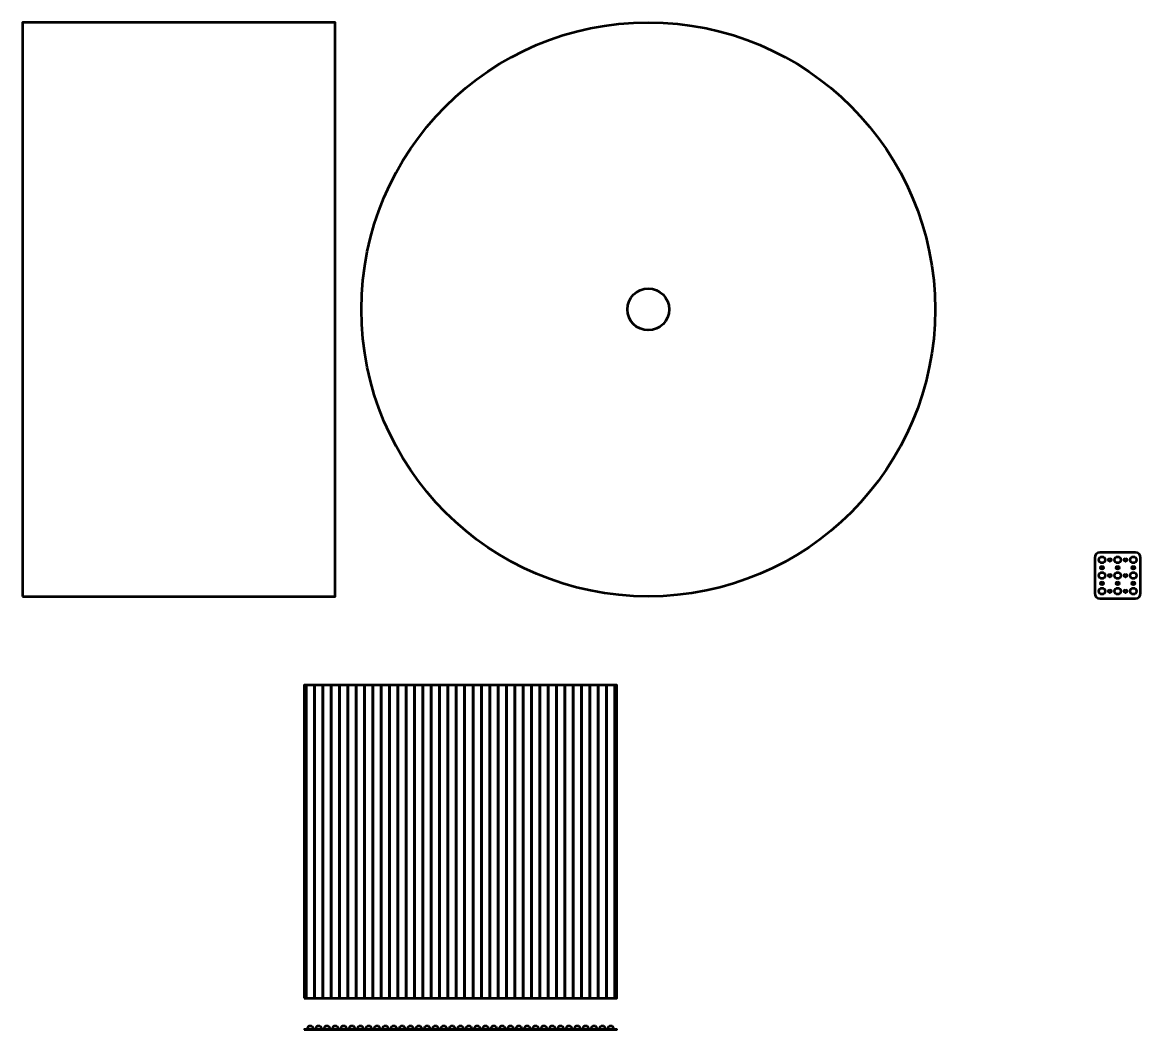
# Model space of a CAD drawing. Header units: centimetres. Extents: x -120 to 105, y -79 to 117.
# Drawn here: x -120 to -12.8, y -43.5 to 53 of the extents above; entities that cross this region are included whole.
import ezdxf

# ---------------------------------------------------------------- set-up
doc = ezdxf.new("R2010")
doc.units = ezdxf.units.CM
doc.header["$MEASUREMENT"] = 0
doc.layers.add('Layer 1', color=7, linetype='Continuous')

msp = doc.modelspace()

# ---------------------------------------------------------------- linework, layer by layer
at = {"layer": 'Layer 1', "lineweight": 53}
for points in [[(-120, -2), (-90, -2), (-90, 53), (-120, 53), (-120, -2)], [(-93, -40.5), (-63, -40.5), (-63, -10.5), (-93, -10.5), (-93, -40.5)], [(-92.8, -40.5), (-92, -40.5), (-92, -10.5), (-92.8, -10.5), (-92.8, -40.5)], [(-92, -40.5), (-91.2, -40.5), (-91.2, -10.5), (-92, -10.5), (-92, -40.5)], [(-91.2, -40.5), (-90.4, -40.5), (-90.4, -10.5), (-91.2, -10.5), (-91.2, -40.5)], [(-90.4, -40.5), (-89.6, -40.5), (-89.6, -10.5), (-90.4, -10.5), (-90.4, -40.5)], [(-89.6, -40.5), (-88.8, -40.5), (-88.8, -10.5), (-89.6, -10.5), (-89.6, -40.5)], [(-88.8, -40.5), (-88, -40.5), (-88, -10.5), (-88.8, -10.5), (-88.8, -40.5)], [(-88, -40.5), (-87.2, -40.5), (-87.2, -10.5), (-88, -10.5), (-88, -40.5)], [(-87.2, -40.5), (-86.4, -40.5), (-86.4, -10.5), (-87.2, -10.5), (-87.2, -40.5)], [(-86.4, -40.5), (-85.6, -40.5), (-85.6, -10.5), (-86.4, -10.5), (-86.4, -40.5)], [(-85.6, -40.5), (-84.8, -40.5), (-84.8, -10.5), (-85.6, -10.5), (-85.6, -40.5)], [(-84.8, -40.5), (-84, -40.5), (-84, -10.5), (-84.8, -10.5), (-84.8, -40.5)], [(-84, -40.5), (-83.2, -40.5), (-83.2, -10.5), (-84, -10.5), (-84, -40.5)], [(-83.2, -40.5), (-82.4, -40.5), (-82.4, -10.5), (-83.2, -10.5), (-83.2, -40.5)], [(-82.4, -40.5), (-81.6, -40.5), (-81.6, -10.5), (-82.4, -10.5), (-82.4, -40.5)], [(-81.6, -40.5), (-80.8, -40.5), (-80.8, -10.5), (-81.6, -10.5), (-81.6, -40.5)], [(-80.8, -40.5), (-80, -40.5), (-80, -10.5), (-80.8, -10.5), (-80.8, -40.5)], [(-80, -40.5), (-79.2, -40.5), (-79.2, -10.5), (-80, -10.5), (-80, -40.5)], [(-79.2, -40.5), (-78.4, -40.5), (-78.4, -10.5), (-79.2, -10.5), (-79.2, -40.5)], [(-78.4, -40.5), (-77.6, -40.5), (-77.6, -10.5), (-78.4, -10.5), (-78.4, -40.5)], [(-77.6, -40.5), (-76.8, -40.5), (-76.8, -10.5), (-77.6, -10.5), (-77.6, -40.5)], [(-76.8, -40.5), (-76, -40.5), (-76, -10.5), (-76.8, -10.5), (-76.8, -40.5)], [(-76, -40.5), (-75.2, -40.5), (-75.2, -10.5), (-76, -10.5), (-76, -40.5)], [(-75.2, -40.5), (-74.4, -40.5), (-74.4, -10.5), (-75.2, -10.5), (-75.2, -40.5)], [(-74.4, -40.5), (-73.6, -40.5), (-73.6, -10.5), (-74.4, -10.5), (-74.4, -40.5)], [(-73.6, -40.5), (-72.8, -40.5), (-72.8, -10.5), (-73.6, -10.5), (-73.6, -40.5)], [(-72.8, -40.5), (-72, -40.5), (-72, -10.5), (-72.8, -10.5), (-72.8, -40.5)], [(-72, -40.5), (-71.2, -40.5), (-71.2, -10.5), (-72, -10.5), (-72, -40.5)], [(-71.2, -40.5), (-70.4, -40.5), (-70.4, -10.5), (-71.2, -10.5), (-71.2, -40.5)], [(-70.4, -40.5), (-69.6, -40.5), (-69.6, -10.5), (-70.4, -10.5), (-70.4, -40.5)], [(-69.6, -40.5), (-68.8, -40.5), (-68.8, -10.5), (-69.6, -10.5), (-69.6, -40.5)], [(-68.8, -40.5), (-68, -40.5), (-68, -10.5), (-68.8, -10.5), (-68.8, -40.5)], [(-68, -40.5), (-67.2, -40.5), (-67.2, -10.5), (-68, -10.5), (-68, -40.5)], [(-67.2, -40.5), (-66.4, -40.5), (-66.4, -10.5), (-67.2, -10.5), (-67.2, -40.5)], [(-66.4, -40.5), (-65.6, -40.5), (-65.6, -10.5), (-66.4, -10.5), (-66.4, -40.5)], [(-65.6, -40.5), (-64.8, -40.5), (-64.8, -10.5), (-65.6, -10.5), (-65.6, -40.5)], [(-64.8, -40.5), (-64, -40.5), (-64, -10.5), (-64.8, -10.5), (-64.8, -40.5)], [(-64, -40.5), (-63.2, -40.5), (-63.2, -10.5), (-64, -10.5), (-64, -40.5)], [(-93, -43.51), (-63, -43.51), (-63, -43.49), (-93, -43.49), (-93, -43.51)]]:
    msp.add_lwpolyline(points, close=True, dxfattribs=at)
for centre, major_axis in [((-59.99919, 25.49919), (0, 27.50081)), ((-59.99994, 25.49994), (0, 2.00006)), ((-16.49999, 1.49999), (0, 0.30001)), ((-15.75, 1.5), (0, 0.15)), ((-14.99999, 1.49999), (0, 0.30001)), ((-14.25, 1.5), (0, 0.15)), ((-13.49999, 1.49999), (0, 0.30001)), ((-16.49999, -0.00001), (0, 0.30001)), ((-16.5, 0.75), (0, 0.15)), ((-15.75, 0), (0, 0.15)), ((-14.99999, -0.00001), (0, 0.30001)), ((-15, 0.75), (0, 0.15)), ((-14.25, 0), (0, 0.15)), ((-13.49999, -0.00001), (0, 0.30001)), ((-13.5, 0.75), (0, 0.15)), ((-16.5, -0.75), (0, 0.15)), ((-15, -0.75), (0, 0.15)), ((-13.5, -0.75), (0, 0.15)), ((-16.49999, -1.50001), (0, 0.30001)), ((-15.75, -1.5), (0, 0.15)), ((-14.99999, -1.50001), (0, 0.30001)), ((-14.25, -1.5), (0, 0.15)), ((-13.49999, -1.50001), (0, 0.30001))]:
    msp.add_ellipse(centre, major_axis=major_axis, ratio=1, dxfattribs=at)
for points, knots in [([(-17.2, -1.7), (-17.2, -1.7), (-17.2, 1.7), (-17.2, 1.7), (-17.2, 1.7), (-17.2, 1.97614), (-16.97614, 2.2), (-16.7, 2.2), (-16.7, 2.2), (-16.7, 2.2), (-13.3, 2.2), (-13.3, 2.2), (-13.3, 2.2), (-13.02386, 2.2), (-12.8, 1.97614), (-12.8, 1.7), (-12.8, 1.7), (-12.8, 1.7), (-12.8, -1.7), (-12.8, -1.7), (-12.8, -1.7), (-12.8, -1.97614), (-13.02386, -2.2), (-13.3, -2.2), (-13.3, -2.2), (-13.3, -2.2), (-16.7, -2.2), (-16.7, -2.2), (-16.7, -2.2), (-16.97614, -2.2), (-17.2, -1.97614), (-17.2, -1.7)], [0, 0, 0, 0, 0.111111111, 0.111111111, 0.111111111, 0.111111111, 0.222222222, 0.222222222, 0.222222222, 0.222222222, 0.333333333, 0.333333333, 0.333333333, 0.333333333, 0.444444444, 0.444444444, 0.444444444, 0.444444444, 0.555555556, 0.555555556, 0.555555556, 0.555555556, 0.666666667, 0.666666667, 0.666666667, 0.666666667, 0.777777778, 0.777777778, 0.777777778, 0.777777778, 1, 1, 1, 1]), ([(-92.15, -43.39), (-92.15, -43.25193), (-92.26193, -43.14), (-92.4, -43.14), (-92.4, -43.14), (-92.53807, -43.14), (-92.65, -43.25193), (-92.65, -43.39), (-92.65, -43.39), (-92.65, -43.39), (-92.65, -43.49), (-92.65, -43.49), (-92.65, -43.49), (-92.65, -43.49), (-92.15, -43.49), (-92.15, -43.49), (-92.15, -43.49), (-92.15, -43.49), (-92.15, -43.39), (-92.15, -43.39)], [0, 0, 0, 0, 0.166666667, 0.166666667, 0.166666667, 0.166666667, 0.333333333, 0.333333333, 0.333333333, 0.333333333, 0.5, 0.5, 0.5, 0.5, 0.666666667, 0.666666667, 0.666666667, 0.666666667, 1, 1, 1, 1]), ([(-91.35, -43.39), (-91.35, -43.25193), (-91.46193, -43.14), (-91.6, -43.14), (-91.6, -43.14), (-91.73807, -43.14), (-91.85, -43.25193), (-91.85, -43.39), (-91.85, -43.39), (-91.85, -43.39), (-91.85, -43.49), (-91.85, -43.49), (-91.85, -43.49), (-91.85, -43.49), (-91.35, -43.49), (-91.35, -43.49), (-91.35, -43.49), (-91.35, -43.49), (-91.35, -43.39), (-91.35, -43.39)], [0, 0, 0, 0, 0.166666667, 0.166666667, 0.166666667, 0.166666667, 0.333333333, 0.333333333, 0.333333333, 0.333333333, 0.5, 0.5, 0.5, 0.5, 0.666666667, 0.666666667, 0.666666667, 0.666666667, 1, 1, 1, 1]), ([(-90.55, -43.39), (-90.55, -43.25193), (-90.66193, -43.14), (-90.8, -43.14), (-90.8, -43.14), (-90.93807, -43.14), (-91.05, -43.25193), (-91.05, -43.39), (-91.05, -43.39), (-91.05, -43.39), (-91.05, -43.49), (-91.05, -43.49), (-91.05, -43.49), (-91.05, -43.49), (-90.55, -43.49), (-90.55, -43.49), (-90.55, -43.49), (-90.55, -43.49), (-90.55, -43.39), (-90.55, -43.39)], [0, 0, 0, 0, 0.166666667, 0.166666667, 0.166666667, 0.166666667, 0.333333333, 0.333333333, 0.333333333, 0.333333333, 0.5, 0.5, 0.5, 0.5, 0.666666667, 0.666666667, 0.666666667, 0.666666667, 1, 1, 1, 1]), ([(-89.75, -43.39), (-89.75, -43.25193), (-89.86193, -43.14), (-90, -43.14), (-90, -43.14), (-90.13807, -43.14), (-90.25, -43.25193), (-90.25, -43.39), (-90.25, -43.39), (-90.25, -43.39), (-90.25, -43.49), (-90.25, -43.49), (-90.25, -43.49), (-90.25, -43.49), (-89.75, -43.49), (-89.75, -43.49), (-89.75, -43.49), (-89.75, -43.49), (-89.75, -43.39), (-89.75, -43.39)], [0, 0, 0, 0, 0.166666667, 0.166666667, 0.166666667, 0.166666667, 0.333333333, 0.333333333, 0.333333333, 0.333333333, 0.5, 0.5, 0.5, 0.5, 0.666666667, 0.666666667, 0.666666667, 0.666666667, 1, 1, 1, 1]), ([(-88.95, -43.39), (-88.95, -43.25193), (-89.06193, -43.14), (-89.2, -43.14), (-89.2, -43.14), (-89.33807, -43.14), (-89.45, -43.25193), (-89.45, -43.39), (-89.45, -43.39), (-89.45, -43.39), (-89.45, -43.49), (-89.45, -43.49), (-89.45, -43.49), (-89.45, -43.49), (-88.95, -43.49), (-88.95, -43.49), (-88.95, -43.49), (-88.95, -43.49), (-88.95, -43.39), (-88.95, -43.39)], [0, 0, 0, 0, 0.166666667, 0.166666667, 0.166666667, 0.166666667, 0.333333333, 0.333333333, 0.333333333, 0.333333333, 0.5, 0.5, 0.5, 0.5, 0.666666667, 0.666666667, 0.666666667, 0.666666667, 1, 1, 1, 1]), ([(-88.15, -43.39), (-88.15, -43.25193), (-88.26193, -43.14), (-88.4, -43.14), (-88.4, -43.14), (-88.53807, -43.14), (-88.65, -43.25193), (-88.65, -43.39), (-88.65, -43.39), (-88.65, -43.39), (-88.65, -43.49), (-88.65, -43.49), (-88.65, -43.49), (-88.65, -43.49), (-88.15, -43.49), (-88.15, -43.49), (-88.15, -43.49), (-88.15, -43.49), (-88.15, -43.39), (-88.15, -43.39)], [0, 0, 0, 0, 0.166666667, 0.166666667, 0.166666667, 0.166666667, 0.333333333, 0.333333333, 0.333333333, 0.333333333, 0.5, 0.5, 0.5, 0.5, 0.666666667, 0.666666667, 0.666666667, 0.666666667, 1, 1, 1, 1]), ([(-87.35, -43.39), (-87.35, -43.25193), (-87.46193, -43.14), (-87.6, -43.14), (-87.6, -43.14), (-87.73807, -43.14), (-87.85, -43.25193), (-87.85, -43.39), (-87.85, -43.39), (-87.85, -43.39), (-87.85, -43.49), (-87.85, -43.49), (-87.85, -43.49), (-87.85, -43.49), (-87.35, -43.49), (-87.35, -43.49), (-87.35, -43.49), (-87.35, -43.49), (-87.35, -43.39), (-87.35, -43.39)], [0, 0, 0, 0, 0.166666667, 0.166666667, 0.166666667, 0.166666667, 0.333333333, 0.333333333, 0.333333333, 0.333333333, 0.5, 0.5, 0.5, 0.5, 0.666666667, 0.666666667, 0.666666667, 0.666666667, 1, 1, 1, 1]), ([(-86.55, -43.39), (-86.55, -43.25193), (-86.66193, -43.14), (-86.8, -43.14), (-86.8, -43.14), (-86.93807, -43.14), (-87.05, -43.25193), (-87.05, -43.39), (-87.05, -43.39), (-87.05, -43.39), (-87.05, -43.49), (-87.05, -43.49), (-87.05, -43.49), (-87.05, -43.49), (-86.55, -43.49), (-86.55, -43.49), (-86.55, -43.49), (-86.55, -43.49), (-86.55, -43.39), (-86.55, -43.39)], [0, 0, 0, 0, 0.166666667, 0.166666667, 0.166666667, 0.166666667, 0.333333333, 0.333333333, 0.333333333, 0.333333333, 0.5, 0.5, 0.5, 0.5, 0.666666667, 0.666666667, 0.666666667, 0.666666667, 1, 1, 1, 1]), ([(-85.75, -43.39), (-85.75, -43.25193), (-85.86193, -43.14), (-86, -43.14), (-86, -43.14), (-86.13807, -43.14), (-86.25, -43.25193), (-86.25, -43.39), (-86.25, -43.39), (-86.25, -43.39), (-86.25, -43.49), (-86.25, -43.49), (-86.25, -43.49), (-86.25, -43.49), (-85.75, -43.49), (-85.75, -43.49), (-85.75, -43.49), (-85.75, -43.49), (-85.75, -43.39), (-85.75, -43.39)], [0, 0, 0, 0, 0.166666667, 0.166666667, 0.166666667, 0.166666667, 0.333333333, 0.333333333, 0.333333333, 0.333333333, 0.5, 0.5, 0.5, 0.5, 0.666666667, 0.666666667, 0.666666667, 0.666666667, 1, 1, 1, 1]), ([(-84.95, -43.39), (-84.95, -43.25193), (-85.06193, -43.14), (-85.2, -43.14), (-85.2, -43.14), (-85.33807, -43.14), (-85.45, -43.25193), (-85.45, -43.39), (-85.45, -43.39), (-85.45, -43.39), (-85.45, -43.49), (-85.45, -43.49), (-85.45, -43.49), (-85.45, -43.49), (-84.95, -43.49), (-84.95, -43.49), (-84.95, -43.49), (-84.95, -43.49), (-84.95, -43.39), (-84.95, -43.39)], [0, 0, 0, 0, 0.166666667, 0.166666667, 0.166666667, 0.166666667, 0.333333333, 0.333333333, 0.333333333, 0.333333333, 0.5, 0.5, 0.5, 0.5, 0.666666667, 0.666666667, 0.666666667, 0.666666667, 1, 1, 1, 1]), ([(-84.15, -43.39), (-84.15, -43.25193), (-84.26193, -43.14), (-84.4, -43.14), (-84.4, -43.14), (-84.53807, -43.14), (-84.65, -43.25193), (-84.65, -43.39), (-84.65, -43.39), (-84.65, -43.39), (-84.65, -43.49), (-84.65, -43.49), (-84.65, -43.49), (-84.65, -43.49), (-84.15, -43.49), (-84.15, -43.49), (-84.15, -43.49), (-84.15, -43.49), (-84.15, -43.39), (-84.15, -43.39)], [0, 0, 0, 0, 0.166666667, 0.166666667, 0.166666667, 0.166666667, 0.333333333, 0.333333333, 0.333333333, 0.333333333, 0.5, 0.5, 0.5, 0.5, 0.666666667, 0.666666667, 0.666666667, 0.666666667, 1, 1, 1, 1]), ([(-83.35, -43.39), (-83.35, -43.25193), (-83.46193, -43.14), (-83.6, -43.14), (-83.6, -43.14), (-83.73807, -43.14), (-83.85, -43.25193), (-83.85, -43.39), (-83.85, -43.39), (-83.85, -43.39), (-83.85, -43.49), (-83.85, -43.49), (-83.85, -43.49), (-83.85, -43.49), (-83.35, -43.49), (-83.35, -43.49), (-83.35, -43.49), (-83.35, -43.49), (-83.35, -43.39), (-83.35, -43.39)], [0, 0, 0, 0, 0.166666667, 0.166666667, 0.166666667, 0.166666667, 0.333333333, 0.333333333, 0.333333333, 0.333333333, 0.5, 0.5, 0.5, 0.5, 0.666666667, 0.666666667, 0.666666667, 0.666666667, 1, 1, 1, 1]), ([(-82.55, -43.39), (-82.55, -43.25193), (-82.66193, -43.14), (-82.8, -43.14), (-82.8, -43.14), (-82.93807, -43.14), (-83.05, -43.25193), (-83.05, -43.39), (-83.05, -43.39), (-83.05, -43.39), (-83.05, -43.49), (-83.05, -43.49), (-83.05, -43.49), (-83.05, -43.49), (-82.55, -43.49), (-82.55, -43.49), (-82.55, -43.49), (-82.55, -43.49), (-82.55, -43.39), (-82.55, -43.39)], [0, 0, 0, 0, 0.166666667, 0.166666667, 0.166666667, 0.166666667, 0.333333333, 0.333333333, 0.333333333, 0.333333333, 0.5, 0.5, 0.5, 0.5, 0.666666667, 0.666666667, 0.666666667, 0.666666667, 1, 1, 1, 1]), ([(-81.75, -43.39), (-81.75, -43.25193), (-81.86193, -43.14), (-82, -43.14), (-82, -43.14), (-82.13807, -43.14), (-82.25, -43.25193), (-82.25, -43.39), (-82.25, -43.39), (-82.25, -43.39), (-82.25, -43.49), (-82.25, -43.49), (-82.25, -43.49), (-82.25, -43.49), (-81.75, -43.49), (-81.75, -43.49), (-81.75, -43.49), (-81.75, -43.49), (-81.75, -43.39), (-81.75, -43.39)], [0, 0, 0, 0, 0.166666667, 0.166666667, 0.166666667, 0.166666667, 0.333333333, 0.333333333, 0.333333333, 0.333333333, 0.5, 0.5, 0.5, 0.5, 0.666666667, 0.666666667, 0.666666667, 0.666666667, 1, 1, 1, 1]), ([(-80.95, -43.39), (-80.95, -43.25193), (-81.06193, -43.14), (-81.2, -43.14), (-81.2, -43.14), (-81.33807, -43.14), (-81.45, -43.25193), (-81.45, -43.39), (-81.45, -43.39), (-81.45, -43.39), (-81.45, -43.49), (-81.45, -43.49), (-81.45, -43.49), (-81.45, -43.49), (-80.95, -43.49), (-80.95, -43.49), (-80.95, -43.49), (-80.95, -43.49), (-80.95, -43.39), (-80.95, -43.39)], [0, 0, 0, 0, 0.166666667, 0.166666667, 0.166666667, 0.166666667, 0.333333333, 0.333333333, 0.333333333, 0.333333333, 0.5, 0.5, 0.5, 0.5, 0.666666667, 0.666666667, 0.666666667, 0.666666667, 1, 1, 1, 1]), ([(-80.15, -43.39), (-80.15, -43.25193), (-80.26193, -43.14), (-80.4, -43.14), (-80.4, -43.14), (-80.53807, -43.14), (-80.65, -43.25193), (-80.65, -43.39), (-80.65, -43.39), (-80.65, -43.39), (-80.65, -43.49), (-80.65, -43.49), (-80.65, -43.49), (-80.65, -43.49), (-80.15, -43.49), (-80.15, -43.49), (-80.15, -43.49), (-80.15, -43.49), (-80.15, -43.39), (-80.15, -43.39)], [0, 0, 0, 0, 0.166666667, 0.166666667, 0.166666667, 0.166666667, 0.333333333, 0.333333333, 0.333333333, 0.333333333, 0.5, 0.5, 0.5, 0.5, 0.666666667, 0.666666667, 0.666666667, 0.666666667, 1, 1, 1, 1]), ([(-79.35, -43.39), (-79.35, -43.25193), (-79.46193, -43.14), (-79.6, -43.14), (-79.6, -43.14), (-79.73807, -43.14), (-79.85, -43.25193), (-79.85, -43.39), (-79.85, -43.39), (-79.85, -43.39), (-79.85, -43.49), (-79.85, -43.49), (-79.85, -43.49), (-79.85, -43.49), (-79.35, -43.49), (-79.35, -43.49), (-79.35, -43.49), (-79.35, -43.49), (-79.35, -43.39), (-79.35, -43.39)], [0, 0, 0, 0, 0.166666667, 0.166666667, 0.166666667, 0.166666667, 0.333333333, 0.333333333, 0.333333333, 0.333333333, 0.5, 0.5, 0.5, 0.5, 0.666666667, 0.666666667, 0.666666667, 0.666666667, 1, 1, 1, 1]), ([(-78.55, -43.39), (-78.55, -43.25193), (-78.66193, -43.14), (-78.8, -43.14), (-78.8, -43.14), (-78.93807, -43.14), (-79.05, -43.25193), (-79.05, -43.39), (-79.05, -43.39), (-79.05, -43.39), (-79.05, -43.49), (-79.05, -43.49), (-79.05, -43.49), (-79.05, -43.49), (-78.55, -43.49), (-78.55, -43.49), (-78.55, -43.49), (-78.55, -43.49), (-78.55, -43.39), (-78.55, -43.39)], [0, 0, 0, 0, 0.166666667, 0.166666667, 0.166666667, 0.166666667, 0.333333333, 0.333333333, 0.333333333, 0.333333333, 0.5, 0.5, 0.5, 0.5, 0.666666667, 0.666666667, 0.666666667, 0.666666667, 1, 1, 1, 1]), ([(-77.75, -43.39), (-77.75, -43.25193), (-77.86193, -43.14), (-78, -43.14), (-78, -43.14), (-78.13807, -43.14), (-78.25, -43.25193), (-78.25, -43.39), (-78.25, -43.39), (-78.25, -43.39), (-78.25, -43.49), (-78.25, -43.49), (-78.25, -43.49), (-78.25, -43.49), (-77.75, -43.49), (-77.75, -43.49), (-77.75, -43.49), (-77.75, -43.49), (-77.75, -43.39), (-77.75, -43.39)], [0, 0, 0, 0, 0.166666667, 0.166666667, 0.166666667, 0.166666667, 0.333333333, 0.333333333, 0.333333333, 0.333333333, 0.5, 0.5, 0.5, 0.5, 0.666666667, 0.666666667, 0.666666667, 0.666666667, 1, 1, 1, 1]), ([(-76.95, -43.39), (-76.95, -43.25193), (-77.06193, -43.14), (-77.2, -43.14), (-77.2, -43.14), (-77.33807, -43.14), (-77.45, -43.25193), (-77.45, -43.39), (-77.45, -43.39), (-77.45, -43.39), (-77.45, -43.49), (-77.45, -43.49), (-77.45, -43.49), (-77.45, -43.49), (-76.95, -43.49), (-76.95, -43.49), (-76.95, -43.49), (-76.95, -43.49), (-76.95, -43.39), (-76.95, -43.39)], [0, 0, 0, 0, 0.166666667, 0.166666667, 0.166666667, 0.166666667, 0.333333333, 0.333333333, 0.333333333, 0.333333333, 0.5, 0.5, 0.5, 0.5, 0.666666667, 0.666666667, 0.666666667, 0.666666667, 1, 1, 1, 1]), ([(-76.15, -43.39), (-76.15, -43.25193), (-76.26193, -43.14), (-76.4, -43.14), (-76.4, -43.14), (-76.53807, -43.14), (-76.65, -43.25193), (-76.65, -43.39), (-76.65, -43.39), (-76.65, -43.39), (-76.65, -43.49), (-76.65, -43.49), (-76.65, -43.49), (-76.65, -43.49), (-76.15, -43.49), (-76.15, -43.49), (-76.15, -43.49), (-76.15, -43.49), (-76.15, -43.39), (-76.15, -43.39)], [0, 0, 0, 0, 0.166666667, 0.166666667, 0.166666667, 0.166666667, 0.333333333, 0.333333333, 0.333333333, 0.333333333, 0.5, 0.5, 0.5, 0.5, 0.666666667, 0.666666667, 0.666666667, 0.666666667, 1, 1, 1, 1]), ([(-75.35, -43.39), (-75.35, -43.25193), (-75.46193, -43.14), (-75.6, -43.14), (-75.6, -43.14), (-75.73807, -43.14), (-75.85, -43.25193), (-75.85, -43.39), (-75.85, -43.39), (-75.85, -43.39), (-75.85, -43.49), (-75.85, -43.49), (-75.85, -43.49), (-75.85, -43.49), (-75.35, -43.49), (-75.35, -43.49), (-75.35, -43.49), (-75.35, -43.49), (-75.35, -43.39), (-75.35, -43.39)], [0, 0, 0, 0, 0.166666667, 0.166666667, 0.166666667, 0.166666667, 0.333333333, 0.333333333, 0.333333333, 0.333333333, 0.5, 0.5, 0.5, 0.5, 0.666666667, 0.666666667, 0.666666667, 0.666666667, 1, 1, 1, 1]), ([(-74.55, -43.39), (-74.55, -43.25193), (-74.66193, -43.14), (-74.8, -43.14), (-74.8, -43.14), (-74.93807, -43.14), (-75.05, -43.25193), (-75.05, -43.39), (-75.05, -43.39), (-75.05, -43.39), (-75.05, -43.49), (-75.05, -43.49), (-75.05, -43.49), (-75.05, -43.49), (-74.55, -43.49), (-74.55, -43.49), (-74.55, -43.49), (-74.55, -43.49), (-74.55, -43.39), (-74.55, -43.39)], [0, 0, 0, 0, 0.166666667, 0.166666667, 0.166666667, 0.166666667, 0.333333333, 0.333333333, 0.333333333, 0.333333333, 0.5, 0.5, 0.5, 0.5, 0.666666667, 0.666666667, 0.666666667, 0.666666667, 1, 1, 1, 1]), ([(-73.75, -43.39), (-73.75, -43.25193), (-73.86193, -43.14), (-74, -43.14), (-74, -43.14), (-74.13807, -43.14), (-74.25, -43.25193), (-74.25, -43.39), (-74.25, -43.39), (-74.25, -43.39), (-74.25, -43.49), (-74.25, -43.49), (-74.25, -43.49), (-74.25, -43.49), (-73.75, -43.49), (-73.75, -43.49), (-73.75, -43.49), (-73.75, -43.49), (-73.75, -43.39), (-73.75, -43.39)], [0, 0, 0, 0, 0.166666667, 0.166666667, 0.166666667, 0.166666667, 0.333333333, 0.333333333, 0.333333333, 0.333333333, 0.5, 0.5, 0.5, 0.5, 0.666666667, 0.666666667, 0.666666667, 0.666666667, 1, 1, 1, 1]), ([(-72.95, -43.39), (-72.95, -43.25193), (-73.06193, -43.14), (-73.2, -43.14), (-73.2, -43.14), (-73.33807, -43.14), (-73.45, -43.25193), (-73.45, -43.39), (-73.45, -43.39), (-73.45, -43.39), (-73.45, -43.49), (-73.45, -43.49), (-73.45, -43.49), (-73.45, -43.49), (-72.95, -43.49), (-72.95, -43.49), (-72.95, -43.49), (-72.95, -43.49), (-72.95, -43.39), (-72.95, -43.39)], [0, 0, 0, 0, 0.166666667, 0.166666667, 0.166666667, 0.166666667, 0.333333333, 0.333333333, 0.333333333, 0.333333333, 0.5, 0.5, 0.5, 0.5, 0.666666667, 0.666666667, 0.666666667, 0.666666667, 1, 1, 1, 1]), ([(-72.15, -43.39), (-72.15, -43.25193), (-72.26193, -43.14), (-72.4, -43.14), (-72.4, -43.14), (-72.53807, -43.14), (-72.65, -43.25193), (-72.65, -43.39), (-72.65, -43.39), (-72.65, -43.39), (-72.65, -43.49), (-72.65, -43.49), (-72.65, -43.49), (-72.65, -43.49), (-72.15, -43.49), (-72.15, -43.49), (-72.15, -43.49), (-72.15, -43.49), (-72.15, -43.39), (-72.15, -43.39)], [0, 0, 0, 0, 0.166666667, 0.166666667, 0.166666667, 0.166666667, 0.333333333, 0.333333333, 0.333333333, 0.333333333, 0.5, 0.5, 0.5, 0.5, 0.666666667, 0.666666667, 0.666666667, 0.666666667, 1, 1, 1, 1]), ([(-71.35, -43.39), (-71.35, -43.25193), (-71.46193, -43.14), (-71.6, -43.14), (-71.6, -43.14), (-71.73807, -43.14), (-71.85, -43.25193), (-71.85, -43.39), (-71.85, -43.39), (-71.85, -43.39), (-71.85, -43.49), (-71.85, -43.49), (-71.85, -43.49), (-71.85, -43.49), (-71.35, -43.49), (-71.35, -43.49), (-71.35, -43.49), (-71.35, -43.49), (-71.35, -43.39), (-71.35, -43.39)], [0, 0, 0, 0, 0.166666667, 0.166666667, 0.166666667, 0.166666667, 0.333333333, 0.333333333, 0.333333333, 0.333333333, 0.5, 0.5, 0.5, 0.5, 0.666666667, 0.666666667, 0.666666667, 0.666666667, 1, 1, 1, 1]), ([(-70.55, -43.39), (-70.55, -43.25193), (-70.66193, -43.14), (-70.8, -43.14), (-70.8, -43.14), (-70.93807, -43.14), (-71.05, -43.25193), (-71.05, -43.39), (-71.05, -43.39), (-71.05, -43.39), (-71.05, -43.49), (-71.05, -43.49), (-71.05, -43.49), (-71.05, -43.49), (-70.55, -43.49), (-70.55, -43.49), (-70.55, -43.49), (-70.55, -43.49), (-70.55, -43.39), (-70.55, -43.39)], [0, 0, 0, 0, 0.166666667, 0.166666667, 0.166666667, 0.166666667, 0.333333333, 0.333333333, 0.333333333, 0.333333333, 0.5, 0.5, 0.5, 0.5, 0.666666667, 0.666666667, 0.666666667, 0.666666667, 1, 1, 1, 1]), ([(-69.75, -43.39), (-69.75, -43.25193), (-69.86193, -43.14), (-70, -43.14), (-70, -43.14), (-70.13807, -43.14), (-70.25, -43.25193), (-70.25, -43.39), (-70.25, -43.39), (-70.25, -43.39), (-70.25, -43.49), (-70.25, -43.49), (-70.25, -43.49), (-70.25, -43.49), (-69.75, -43.49), (-69.75, -43.49), (-69.75, -43.49), (-69.75, -43.49), (-69.75, -43.39), (-69.75, -43.39)], [0, 0, 0, 0, 0.166666667, 0.166666667, 0.166666667, 0.166666667, 0.333333333, 0.333333333, 0.333333333, 0.333333333, 0.5, 0.5, 0.5, 0.5, 0.666666667, 0.666666667, 0.666666667, 0.666666667, 1, 1, 1, 1]), ([(-68.95, -43.39), (-68.95, -43.25193), (-69.06193, -43.14), (-69.2, -43.14), (-69.2, -43.14), (-69.33807, -43.14), (-69.45, -43.25193), (-69.45, -43.39), (-69.45, -43.39), (-69.45, -43.39), (-69.45, -43.49), (-69.45, -43.49), (-69.45, -43.49), (-69.45, -43.49), (-68.95, -43.49), (-68.95, -43.49), (-68.95, -43.49), (-68.95, -43.49), (-68.95, -43.39), (-68.95, -43.39)], [0, 0, 0, 0, 0.166666667, 0.166666667, 0.166666667, 0.166666667, 0.333333333, 0.333333333, 0.333333333, 0.333333333, 0.5, 0.5, 0.5, 0.5, 0.666666667, 0.666666667, 0.666666667, 0.666666667, 1, 1, 1, 1]), ([(-68.15, -43.39), (-68.15, -43.25193), (-68.26193, -43.14), (-68.4, -43.14), (-68.4, -43.14), (-68.53807, -43.14), (-68.65, -43.25193), (-68.65, -43.39), (-68.65, -43.39), (-68.65, -43.39), (-68.65, -43.49), (-68.65, -43.49), (-68.65, -43.49), (-68.65, -43.49), (-68.15, -43.49), (-68.15, -43.49), (-68.15, -43.49), (-68.15, -43.49), (-68.15, -43.39), (-68.15, -43.39)], [0, 0, 0, 0, 0.166666667, 0.166666667, 0.166666667, 0.166666667, 0.333333333, 0.333333333, 0.333333333, 0.333333333, 0.5, 0.5, 0.5, 0.5, 0.666666667, 0.666666667, 0.666666667, 0.666666667, 1, 1, 1, 1]), ([(-67.35, -43.39), (-67.35, -43.25193), (-67.46193, -43.14), (-67.6, -43.14), (-67.6, -43.14), (-67.73807, -43.14), (-67.85, -43.25193), (-67.85, -43.39), (-67.85, -43.39), (-67.85, -43.39), (-67.85, -43.49), (-67.85, -43.49), (-67.85, -43.49), (-67.85, -43.49), (-67.35, -43.49), (-67.35, -43.49), (-67.35, -43.49), (-67.35, -43.49), (-67.35, -43.39), (-67.35, -43.39)], [0, 0, 0, 0, 0.166666667, 0.166666667, 0.166666667, 0.166666667, 0.333333333, 0.333333333, 0.333333333, 0.333333333, 0.5, 0.5, 0.5, 0.5, 0.666666667, 0.666666667, 0.666666667, 0.666666667, 1, 1, 1, 1]), ([(-66.55, -43.39), (-66.55, -43.25193), (-66.66193, -43.14), (-66.8, -43.14), (-66.8, -43.14), (-66.93807, -43.14), (-67.05, -43.25193), (-67.05, -43.39), (-67.05, -43.39), (-67.05, -43.39), (-67.05, -43.49), (-67.05, -43.49), (-67.05, -43.49), (-67.05, -43.49), (-66.55, -43.49), (-66.55, -43.49), (-66.55, -43.49), (-66.55, -43.49), (-66.55, -43.39), (-66.55, -43.39)], [0, 0, 0, 0, 0.166666667, 0.166666667, 0.166666667, 0.166666667, 0.333333333, 0.333333333, 0.333333333, 0.333333333, 0.5, 0.5, 0.5, 0.5, 0.666666667, 0.666666667, 0.666666667, 0.666666667, 1, 1, 1, 1]), ([(-65.75, -43.39), (-65.75, -43.25193), (-65.86193, -43.14), (-66, -43.14), (-66, -43.14), (-66.13807, -43.14), (-66.25, -43.25193), (-66.25, -43.39), (-66.25, -43.39), (-66.25, -43.39), (-66.25, -43.49), (-66.25, -43.49), (-66.25, -43.49), (-66.25, -43.49), (-65.75, -43.49), (-65.75, -43.49), (-65.75, -43.49), (-65.75, -43.49), (-65.75, -43.39), (-65.75, -43.39)], [0, 0, 0, 0, 0.166666667, 0.166666667, 0.166666667, 0.166666667, 0.333333333, 0.333333333, 0.333333333, 0.333333333, 0.5, 0.5, 0.5, 0.5, 0.666666667, 0.666666667, 0.666666667, 0.666666667, 1, 1, 1, 1]), ([(-64.95, -43.39), (-64.95, -43.25193), (-65.06193, -43.14), (-65.2, -43.14), (-65.2, -43.14), (-65.33807, -43.14), (-65.45, -43.25193), (-65.45, -43.39), (-65.45, -43.39), (-65.45, -43.39), (-65.45, -43.49), (-65.45, -43.49), (-65.45, -43.49), (-65.45, -43.49), (-64.95, -43.49), (-64.95, -43.49), (-64.95, -43.49), (-64.95, -43.49), (-64.95, -43.39), (-64.95, -43.39)], [0, 0, 0, 0, 0.166666667, 0.166666667, 0.166666667, 0.166666667, 0.333333333, 0.333333333, 0.333333333, 0.333333333, 0.5, 0.5, 0.5, 0.5, 0.666666667, 0.666666667, 0.666666667, 0.666666667, 1, 1, 1, 1]), ([(-64.15, -43.39), (-64.15, -43.25193), (-64.26193, -43.14), (-64.4, -43.14), (-64.4, -43.14), (-64.53807, -43.14), (-64.65, -43.25193), (-64.65, -43.39), (-64.65, -43.39), (-64.65, -43.39), (-64.65, -43.49), (-64.65, -43.49), (-64.65, -43.49), (-64.65, -43.49), (-64.15, -43.49), (-64.15, -43.49), (-64.15, -43.49), (-64.15, -43.49), (-64.15, -43.39), (-64.15, -43.39)], [0, 0, 0, 0, 0.166666667, 0.166666667, 0.166666667, 0.166666667, 0.333333333, 0.333333333, 0.333333333, 0.333333333, 0.5, 0.5, 0.5, 0.5, 0.666666667, 0.666666667, 0.666666667, 0.666666667, 1, 1, 1, 1]), ([(-63.35, -43.39), (-63.35, -43.25193), (-63.46193, -43.14), (-63.6, -43.14), (-63.6, -43.14), (-63.73807, -43.14), (-63.85, -43.25193), (-63.85, -43.39), (-63.85, -43.39), (-63.85, -43.39), (-63.85, -43.49), (-63.85, -43.49), (-63.85, -43.49), (-63.85, -43.49), (-63.35, -43.49), (-63.35, -43.49), (-63.35, -43.49), (-63.35, -43.49), (-63.35, -43.39), (-63.35, -43.39)], [0, 0, 0, 0, 0.166666667, 0.166666667, 0.166666667, 0.166666667, 0.333333333, 0.333333333, 0.333333333, 0.333333333, 0.5, 0.5, 0.5, 0.5, 0.666666667, 0.666666667, 0.666666667, 0.666666667, 1, 1, 1, 1])]:
    msp.add_open_spline(points, degree=3, knots=knots, dxfattribs=at)

doc.saveas('drawing.dxf')
